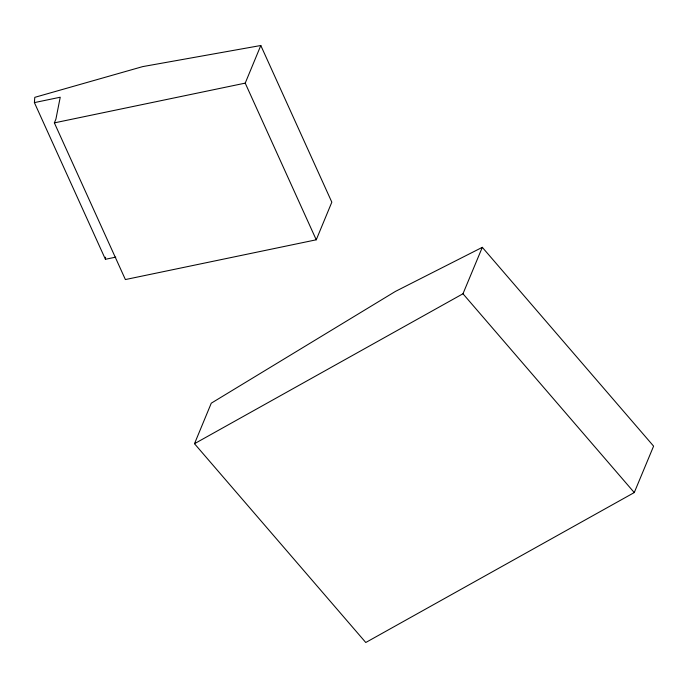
<?xml version="1.0" encoding="UTF-8"?>
<svg xmlns="http://www.w3.org/2000/svg" width="688" height="688" viewBox="0 0 688 688"><rect width="100%" height="100%" fill="white"/><g stroke="black" fill="none" stroke-linecap="round" stroke-linejoin="round"><path stroke-width="1.03" d="M34.4 102.607L34.778 97.343L142.7 66.607L260.804 45.503L331.831 202.177L316.248 239.802L125.388 279.56L54.361 122.877L55.909 119.144L60.234 97.223L34.4 102.607L105.427 259.29L115.765 257.131M105.427 259.29L105.574 257.183M316.248 239.802L245.22 83.128L260.804 45.503M194.489 443.7L211.268 403.185L395.454 291.402L482.305 247.336L653.6 446.142L634.267 492.565L365.775 642.497L194.489 443.7L462.972 293.767L482.305 247.336M54.361 122.877L245.22 83.128M462.972 293.767L634.267 492.565"/></g></svg>
